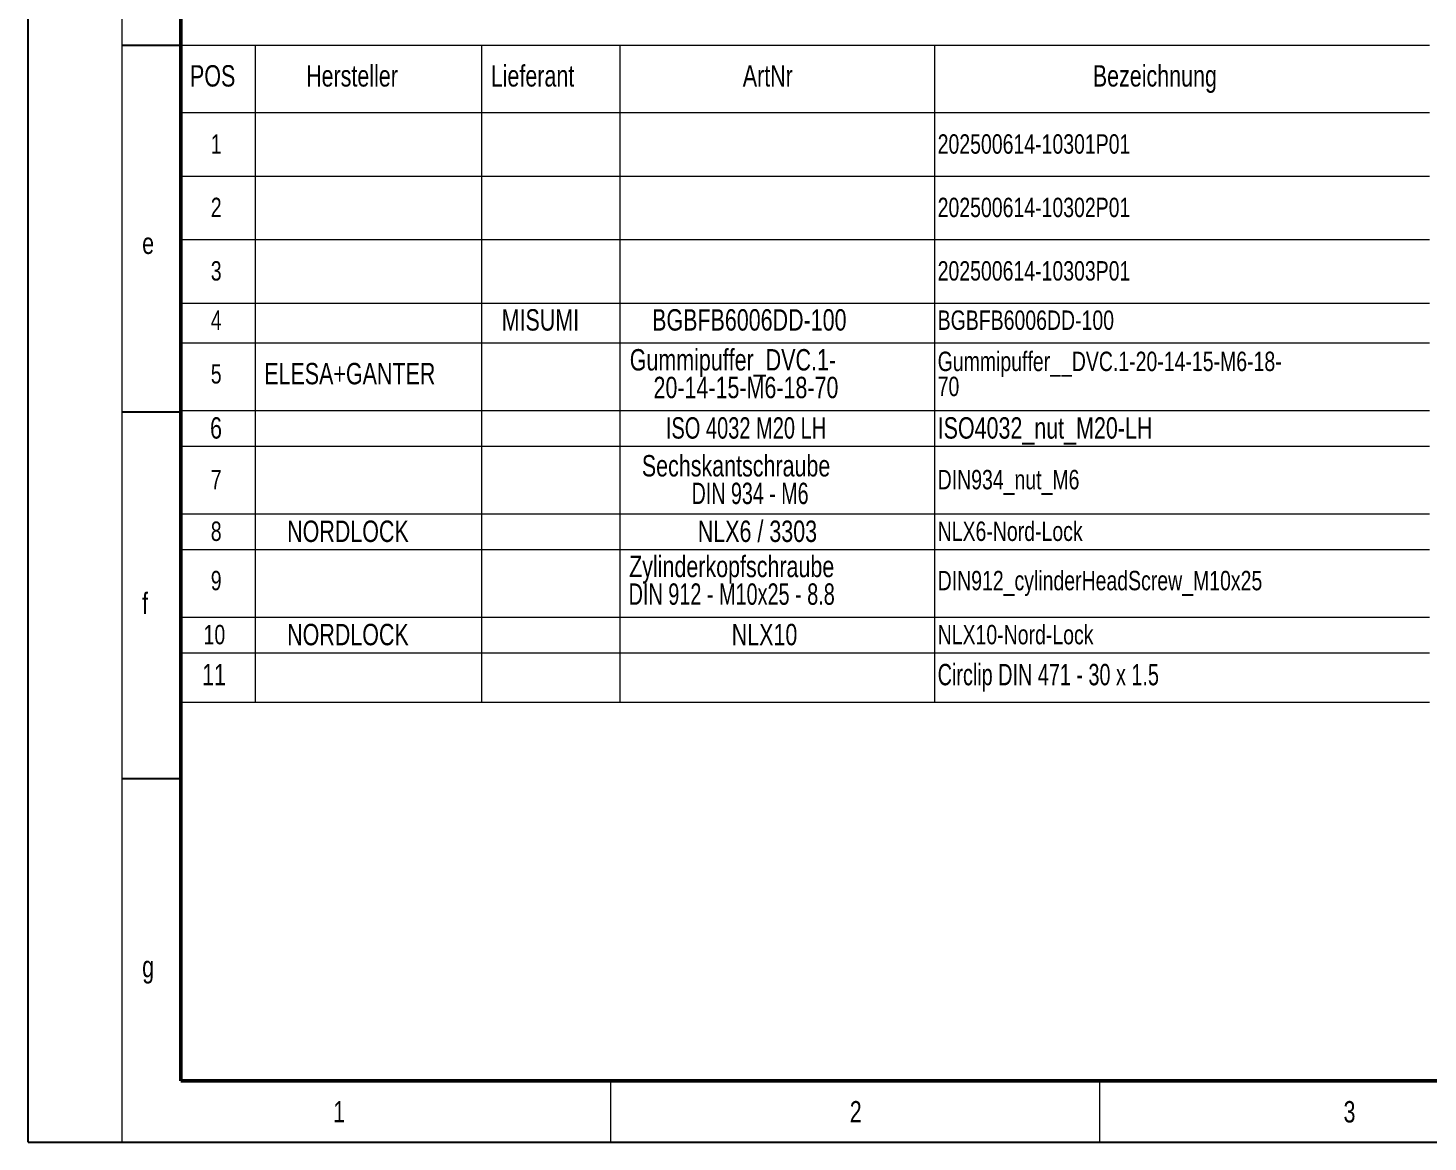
# Model space of a CAD drawing. Header units: millimetres. Extents: x 0 to 594, y 0 to 421.
# Drawn here: x 0 to 229, y 0 to 182.3 of the extents above; entities that cross this region are included whole.
import ezdxf

# ---------------------------------------------------------------- set-up
doc = ezdxf.new("R2010")
doc.units = ezdxf.units.MM
doc.styles.add('SLDTEXTSTYLE1', font='TXT', dxfattribs={"width": 0.75})
doc.styles.add('SLDTEXTSTYLE2', font='TXT', dxfattribs={"width": 0.692308})
doc.styles.add('SLDTEXTSTYLE3', font='TXT', dxfattribs={"width": 0.7})
doc.styles.add('SLDTEXTSTYLE5', font='TXT', dxfattribs={"width": 0.6875})
doc.styles.add('SLDTEXTSTYLE7', font='TXT', dxfattribs={"width": 0.693182})

# ---------------------------------------------------------------- blocks, each defined once
blk = doc.blocks.new('SW_TABLEANNOTATION_0')
at = {"color": 0, "linetype": 'Continuous', "lineweight": 18}
for p, q in [((0, 0), (0, -11.05)), ((0, 0), (12.14, 0)), ((12.14, 0), (12.14, -11.05)), ((12.14, 0), (49.2, 0)), ((49.2, 0), (49.2, -11.05)), ((49.2, 0), (71.83, 0)), ((71.83, 0), (71.83, -11.05)), ((71.83, 0), (123.3, 0)), ((123.3, 0), (123.3, -11.05)), ((123.3, 0), (204.25, 0)), ((0, -11.05), (12.14, -11.05)), ((0, -11.05), (0, -21.43)), ((12.14, -11.05), (49.2, -11.05)), ((12.14, -11.05), (12.14, -21.43)), ((49.2, -11.05), (71.83, -11.05)), ((49.2, -11.05), (49.2, -21.43)), ((71.83, -11.05), (123.3, -11.05)), ((71.83, -11.05), (71.83, -21.43)), ((123.3, -11.05), (204.25, -11.05)), ((123.3, -11.05), (123.3, -21.43)), ((0, -21.43), (0, -31.82)), ((0, -21.43), (12.14, -21.43)), ((12.14, -21.43), (12.14, -31.82)), ((12.14, -21.43), (49.2, -21.43)), ((49.2, -21.43), (49.2, -31.82)), ((49.2, -21.43), (71.83, -21.43)), ((71.83, -21.43), (71.83, -31.82)), ((71.83, -21.43), (123.3, -21.43)), ((123.3, -21.43), (123.3, -31.82)), ((123.3, -21.43), (204.25, -21.43)), ((0, -31.82), (0, -42.2)), ((0, -31.82), (12.14, -31.82)), ((12.14, -31.82), (12.14, -42.2)), ((12.14, -31.82), (49.2, -31.82)), ((49.2, -31.82), (49.2, -42.2)), ((49.2, -31.82), (71.83, -31.82)), ((71.83, -31.82), (71.83, -42.2)), ((71.83, -31.82), (123.3, -31.82)), ((123.3, -31.82), (123.3, -42.2)), ((123.3, -31.82), (204.25, -31.82)), ((0, -42.2), (0, -48.73)), ((0, -42.2), (12.14, -42.2)), ((12.14, -42.2), (12.14, -48.73)), ((12.14, -42.2), (49.2, -42.2)), ((49.2, -42.2), (49.2, -48.73)), ((49.2, -42.2), (71.83, -42.2)), ((71.83, -42.2), (71.83, -48.73)), ((71.83, -42.2), (123.3, -42.2)), ((123.3, -42.2), (123.3, -48.73)), ((123.3, -42.2), (204.25, -42.2)), ((0, -48.73), (0, -59.78)), ((0, -48.73), (12.14, -48.73)), ((12.14, -48.73), (12.14, -59.78)), ((12.14, -48.73), (49.2, -48.73)), ((49.2, -48.73), (49.2, -59.78)), ((49.2, -48.73), (71.83, -48.73)), ((71.83, -48.73), (71.83, -59.78)), ((71.83, -48.73), (123.3, -48.73)), ((123.3, -48.73), (123.3, -59.78)), ((123.3, -48.73), (204.25, -48.73)), ((0, -59.78), (0, -65.64)), ((0, -59.78), (12.14, -59.78)), ((12.14, -59.78), (12.14, -65.64)), ((12.14, -59.78), (49.2, -59.78)), ((49.2, -59.78), (49.2, -65.64)), ((49.2, -59.78), (71.83, -59.78)), ((71.83, -59.78), (71.83, -65.64)), ((71.83, -59.78), (123.3, -59.78)), ((123.3, -59.78), (123.3, -65.64)), ((123.3, -59.78), (204.25, -59.78)), ((0, -65.64), (0, -76.69)), ((0, -65.64), (12.14, -65.64)), ((12.14, -65.64), (12.14, -76.69)), ((12.14, -65.64), (49.2, -65.64)), ((49.2, -65.64), (49.2, -76.69)), ((49.2, -65.64), (71.83, -65.64)), ((71.83, -65.64), (71.83, -76.69)), ((71.83, -65.64), (123.3, -65.64)), ((123.3, -65.64), (123.3, -76.69)), ((123.3, -65.64), (204.25, -65.64)), ((0, -76.69), (0, -82.54)), ((0, -76.69), (12.14, -76.69)), ((12.14, -76.69), (12.14, -82.54)), ((12.14, -76.69), (49.2, -76.69)), ((49.2, -76.69), (49.2, -82.54)), ((49.2, -76.69), (71.83, -76.69)), ((71.83, -76.69), (71.83, -82.54)), ((71.83, -76.69), (123.3, -76.69)), ((123.3, -76.69), (123.3, -82.54)), ((123.3, -76.69), (204.25, -76.69)), ((0, -82.54), (0, -93.6)), ((0, -82.54), (12.14, -82.54)), ((12.14, -82.54), (12.14, -93.6)), ((12.14, -82.54), (49.2, -82.54)), ((49.2, -82.54), (49.2, -93.6)), ((49.2, -82.54), (71.83, -82.54)), ((71.83, -82.54), (71.83, -93.6)), ((71.83, -82.54), (123.3, -82.54)), ((123.3, -82.54), (123.3, -93.6)), ((123.3, -82.54), (204.25, -82.54)), ((0, -93.6), (0, -99.45)), ((0, -93.6), (12.14, -93.6)), ((12.14, -93.6), (12.14, -99.45)), ((12.14, -93.6), (49.2, -93.6)), ((49.2, -93.6), (49.2, -99.45)), ((49.2, -93.6), (71.83, -93.6)), ((71.83, -93.6), (71.83, -99.45)), ((71.83, -93.6), (123.3, -93.6)), ((123.3, -93.6), (123.3, -99.45)), ((123.3, -93.6), (204.25, -93.6)), ((0, -99.45), (0, -107.54)), ((0, -99.45), (12.14, -99.45)), ((12.14, -99.45), (12.14, -107.54)), ((12.14, -99.45), (49.2, -99.45)), ((49.2, -99.45), (49.2, -107.54)), ((49.2, -99.45), (71.83, -99.45)), ((71.83, -99.45), (71.83, -107.54)), ((71.83, -99.45), (123.3, -99.45)), ((123.3, -99.45), (123.3, -107.54)), ((123.3, -99.45), (204.25, -99.45)), ((0, -107.54), (12.14, -107.54)), ((12.14, -107.54), (49.2, -107.54)), ((49.2, -107.54), (71.83, -107.54)), ((71.83, -107.54), (123.3, -107.54)), ((123.3, -107.54), (204.25, -107.54))]:
    blk.add_line(p, q, dxfattribs=at)
at = {"color": 0, "linetype": 'Continuous', "lineweight": 0, "attachment_point": 1}
for s, insert, char_height, style in [('POS', (1.5, -3.28), 3.5, 'SLDTEXTSTYLE1'), ('Hersteller', (20.49, -3.28), 3.5, 'SLDTEXTSTYLE1'), ('Lieferant', (50.7, -3.28), 3.5, 'SLDTEXTSTYLE1'), ('ArtNr', (91.92, -3.28), 3.5, 'SLDTEXTSTYLE1'), ('Bezeichnung', (149.18, -3.28), 3.5, 'SLDTEXTSTYLE1'), ('1', (4.9, -14.59), 3.17, 'SLDTEXTSTYLE1'), ('202500614-10301P01', (123.8, -14.59), 3.175, 'SLDTEXTSTYLE1'), ('2', (4.9, -24.97), 3.17, 'SLDTEXTSTYLE1'), ('202500614-10302P01', (123.8, -24.97), 3.175, 'SLDTEXTSTYLE1'), ('3', (4.9, -35.35), 3.17, 'SLDTEXTSTYLE1'), ('202500614-10303P01', (123.8, -35.35), 3.175, 'SLDTEXTSTYLE1'), ('4', (4.9, -43.42), 3.17, 'SLDTEXTSTYLE1'), ('MISUMI', (52.48, -43.21), 3.5, 'SLDTEXTSTYLE1'), ('BGBFB6006DD-100', (77.09, -43.21), 3.5, 'SLDTEXTSTYLE1'), ('BGBFB6006DD-100', (123.8, -43.42), 3.175, 'SLDTEXTSTYLE1'), ('Gummipuffer_DVC.1-', (73.43, -49.74), 3.5, 'SLDTEXTSTYLE1'), ('Gummipuffer__DVC.1-20-14-15-M6-18-', (123.8, -50.16), 3.175, 'SLDTEXTSTYLE1'), ('5', (4.9, -52.21), 3.17, 'SLDTEXTSTYLE1'), ('ELESA+GANTER', (13.64, -52), 3.5, 'SLDTEXTSTYLE1'), ('20-14-15-M6-18-70', (77.32, -54.27), 3.5, 'SLDTEXTSTYLE1'), ('70', (123.8, -54.26), 3.175, 'SLDTEXTSTYLE1'), ('6', (4.78, -60.89), 3.5, 'SLDTEXTSTYLE1'), ('ISO 4032 M20 LH', (79.34, -60.89), 3.5, 'SLDTEXTSTYLE3'), ('ISO4032_nut_M20-LH', (123.8, -60.89), 3.5, 'SLDTEXTSTYLE1'), ('Sechskantschraube', (75.41, -67.08), 3.5, 'SLDTEXTSTYLE1'), ('7', (4.9, -69.51), 3.17, 'SLDTEXTSTYLE1'), ('DIN934_nut_M6', (123.8, -69.51), 3.175, 'SLDTEXTSTYLE1'), ('DIN 934 - M6', (83.55, -71.6), 3.5, 'SLDTEXTSTYLE5'), ('NORDLOCK', (17.39, -77.8), 3.5, 'SLDTEXTSTYLE1'), ('NLX6 / 3303', (84.56, -77.8), 3.5, 'SLDTEXTSTYLE1'), ('NLX6-Nord-Lock', (123.8, -77.96), 3.175, 'SLDTEXTSTYLE1'), ('8', (4.9, -77.96), 3.17, 'SLDTEXTSTYLE1'), ('Zylinderkopfschraube', (73.33, -83.56), 3.5, 'SLDTEXTSTYLE1'), ('9', (4.9, -86.03), 3.17, 'SLDTEXTSTYLE1'), ('DIN912_cylinderHeadScrew_M10x25', (123.8, -86.03), 3.175, 'SLDTEXTSTYLE1'), ('DIN 912 - M10x25 - 8.8', (73.25, -88.08), 3.5, 'SLDTEXTSTYLE7'), ('10', (3.72, -94.87), 3.175, 'SLDTEXTSTYLE1'), ('NORDLOCK', (17.39, -94.7), 3.5, 'SLDTEXTSTYLE1'), ('NLX10', (90.11, -94.7), 3.5, 'SLDTEXTSTYLE1'), ('NLX10-Nord-Lock', (123.8, -94.87), 3.175, 'SLDTEXTSTYLE1'), ('11', (3.48, -101.25), 3.5, 'SLDTEXTSTYLE1'), ('Circlip DIN 471 - 30 x 1.5', (123.8, -101.25), 3.5, 'SLDTEXTSTYLE2')]:
    blk.add_mtext(s, dxfattribs=dict(at, insert=insert, char_height=char_height, style=style))

msp = doc.modelspace()

# ---------------------------------------------------------------- linework, layer by layer
at = {"color": 7, "linetype": 'Continuous', "lineweight": 25}
for p, q in [((0.0002, 0.0001), (0.0002, 420.5001)), ((15.3346, 179.5001), (25.0002, 179.5001)), ((15.3346, 119.5001), (25.0002, 119.5001)), ((15.3346, 59.5001), (25.0002, 59.5001)), ((0.0002, 0.0001), (593.962, 0.0001))]:
    msp.add_line(p, q, dxfattribs=at)
at = {"color": 7, "linetype": 'Continuous', "lineweight": 18}
for p, q in [((15.3346, 420.5001), (15.3346, 0.0001)), ((95.2965, 10.0001), (95.2965, 0.0001)), ((175.2583, 10.0001), (175.2583, 0.0001))]:
    msp.add_line(p, q, dxfattribs=at)
at = {"color": 7, "linetype": 'Continuous', "lineweight": 50}
for q in [(25.0002, 410.5001), (583.962, 10.0001)]:
    msp.add_line((25.0002, 10.0001), q, dxfattribs=at)

# ---------------------------------------------------------------- block references
at = {"color": 7, "linetype": 'Continuous', "lineweight": 0}
msp.add_blockref('SW_TABLEANNOTATION_0', (25.0002, 179.4882), dxfattribs=at)

# ---------------------------------------------------------------- texts
at = {"color": 7, "linetype": 'Continuous', "lineweight": 0, "char_height": 3.5, "attachment_point": 1, "style": 'SLDTEXTSTYLE1'}
for s, insert in [('e', (18.6748, 148.8157)), ('f', (18.6748, 89.8985)), ('g', (18.6748, 30.4575)), ('1', (49.9218, 6.6985)), ('2', (134.4189, 6.6985)), ('3', (215.1905, 6.6985))]:
    msp.add_mtext(s, dxfattribs=dict(at, insert=insert))

doc.saveas('drawing.dxf')
